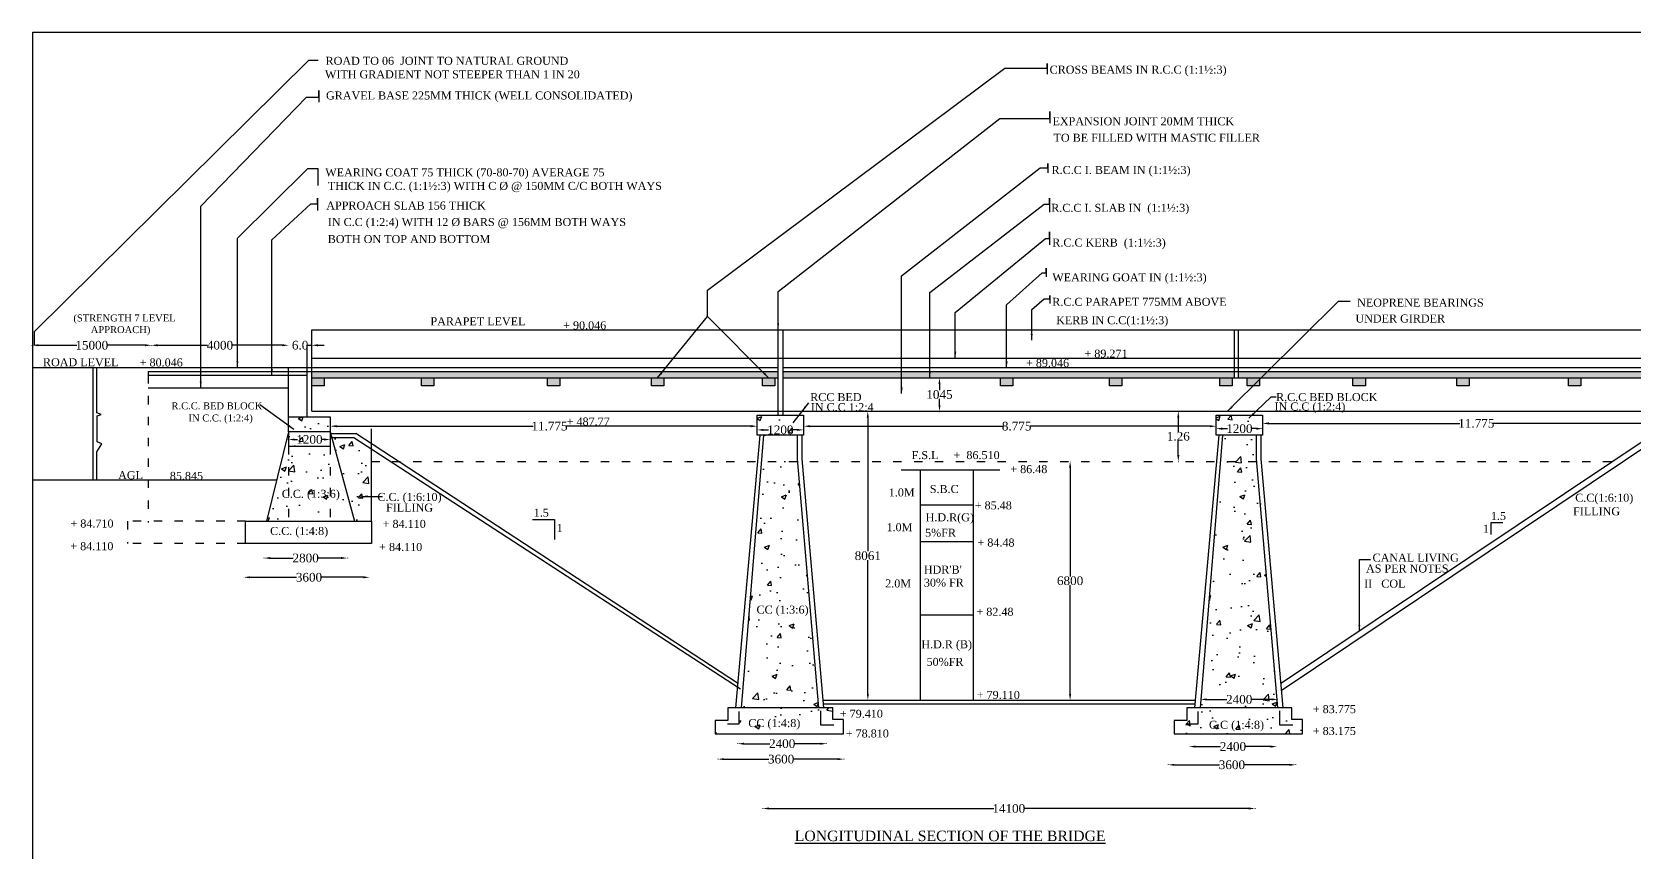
# Model space of a CAD drawing. Header units: millimetres. Extents: x 2404 to 74950, y 816 to 49480.
# Drawn here: x 2404 to 48479, y 25887 to 49480 of the extents above; entities that cross this region are included whole.
import ezdxf

# ---------------------------------------------------------------- set-up
doc = ezdxf.new("R2010")
doc.units = ezdxf.units.MM
doc.header["$MEASUREMENT"] = 0
doc.linetypes.add('ACAD_ISO03W100', pattern=[30, 12, -18])
for name, color, linetype in [('DIM', 5, 'Continuous'), ('DWG.LINE', 10, 'Continuous'), ('HATCH', 2, 'Continuous'), ('TEXT', 7, 'Continuous')]:
    doc.layers.add(name, color=color, linetype=linetype)
doc.layers.add('DO LINE', color=3, linetype='Continuous', plot=False)
doc.layers.add('TITLE', color=7, linetype='Continuous', lineweight=30)
doc.styles.get("Standard").update_dxf_attribs({"font": 'times.ttf', "height": 250})
doc.dimstyles.get("Standard").update_dxf_attribs({"dimtxt": 250, "dimasz": 180, "dimexe": 0.18, "dimexo": 0.0625, "dimgap": 0.09, "dimtad": 0, "dimtih": 1, "dimtoh": 1, "dimdec": 0, "dimzin": 0, "dimdsep": 46, "dimtxsty": 'Standard', "dimcen": 300, "dimclrd": 5, "dimclre": 5, "dimclrt": 4, "dimadec": 0, "dimazin": 0, "dimtfac": 1, "dimtdec": 0, "dimtofl": 0, "dimtmove": 0, "dimatfit": 3, "dimfxl": 0, "dimtolj": 1, "dimtzin": 0, "dimarcsym": 0})
pattern_1 = [(50, (-2792.3, 367.1), (1434.52, -125.504), [150, -1650]), (355, (-2792.3, 367.1), (-277.503, 1504.384), [120, -1320]), (100.4514, (-2672.8, 356.7), (1157.02, 1378.88), [127.48, -1402.284]), (46.1842, (-2792.3, 767.1), (2134.48, -331.04), [225, -2475]), (96.6356, (-2614.4, 739.6), (1869.325, 1948.236), [191.22, -2103.43]), (351.184, (-2792.3, 767.1), (1869.32, 1948.24), [180, -1980]), (21, (-2592.3, 667.1), (1193.814, -805.238), [150, -1650]), (326, (-2592.3, 667.1), (486.63, 1450.3), [120, -1320]), (71.4514, (-2492.8, 600), (1680.445, 645.06), [127.48, -1402.284]), (37.5, (-2792.3, 367.14), (24.3197, 665.7877), [0, -1304, 0, -1340, 0, -1325]), (7.5, (-2792.3, 367.14), (526.139, 788.823), [0, -764, 0, -1274, 0, -505]), (327.5, (-3238.3, 367.14), (1067.645, -45.1097), [0, -500, 0, -1560, 0, -2070]), (317.5, (-3438.3, 367.1), (1166.372, 200.21), [0, -650, 0, -1036, 0, -1470])]

# ---------------------------------------------------------------- blocks, each defined once
blk = doc.blocks.new('*D28')
at = {"layer": 'Defpoints', "color": 0, "ltscale": 0.2}
for p in [(9776, 40483), (9776, 40478), (10444, 40483)]:
    blk.add_point(p, dxfattribs=at)
at = {"layer": 'DIM', "color": 5, "lineweight": -2, "ltscale": 0.2}
for p, q in [((9596, 40478), (9416, 40478)), ((9776, 40483), (9776, 40478)), ((10444, 40483), (10444, 40478)), ((10624, 40478), (10804, 40478))]:
    blk.add_line(p, q, dxfattribs=at)
at = {"layer": 'DIM', "color": 5, "ltscale": 0.2}
for points in [[(9596, 40508), (9596, 40448), (9776, 40478)], [(10624, 40508), (10624, 40448), (10444, 40478)]]:
    blk.add_solid(points, dxfattribs=at)
at = {"layer": 'DIM', "color": 4, "ltscale": 0.2, "insert": (10110, 40478), "char_height": 250, "attachment_point": 5}
blk.add_mtext('\\A1;6.0', dxfattribs=at)
blk = doc.blocks.new('*D2')
at = {"layer": 'Defpoints', "color": 0, "ltscale": 0.2}
for p in [(5835, 40478), (5835, 40343), (9776, 40483)]:
    blk.add_point(p, dxfattribs=at)
at = {"layer": 'DIM', "color": 5, "lineweight": -2, "ltscale": 0.2}
for p, q in [((5835, 40473), (5835, 40478)), ((6015, 40478), (7446, 40478)), ((9596, 40478), (8165, 40478)), ((9776, 40483), (9776, 40478))]:
    blk.add_line(p, q, dxfattribs=at)
at = {"layer": 'DIM', "color": 5, "ltscale": 0.2}
for points in [[(6015, 40508), (6015, 40448), (5835, 40478)], [(9596, 40508), (9596, 40448), (9776, 40478)]]:
    blk.add_solid(points, dxfattribs=at)
at = {"layer": 'DIM', "color": 4, "ltscale": 0.2, "insert": (7806, 40478), "char_height": 250, "attachment_point": 5}
blk.add_mtext('\\A1;4000', dxfattribs=at)
blk = doc.blocks.new('*D3')
at = {"layer": 'Defpoints', "color": 0, "ltscale": 0.2}
for p in [(2406, 40478), (2406, 40424), (5835, 40343)]:
    blk.add_point(p, dxfattribs=at)
at = {"layer": 'DIM', "color": 5, "lineweight": -2, "ltscale": 0.2}
for p, q in [((2406, 40473), (2406, 40478)), ((2586, 40478), (3687, 40478)), ((5655, 40478), (4554, 40478)), ((5835, 40473), (5835, 40478))]:
    blk.add_line(p, q, dxfattribs=at)
at = {"layer": 'DIM', "color": 5, "ltscale": 0.2}
for points in [[(2586, 40508), (2586, 40448), (2406, 40478)], [(5655, 40508), (5655, 40448), (5835, 40478)]]:
    blk.add_solid(points, dxfattribs=at)
at = {"layer": 'DIM', "color": 4, "ltscale": 0.2, "insert": (4121, 40478), "char_height": 250, "attachment_point": 5}
blk.add_mtext('\\A1;15000', dxfattribs=at)
blk = doc.blocks.new('*D4')
at = {"layer": 'Defpoints', "color": 0, "ltscale": 0.2}
for p in [(8492, 33951), (12105, 33951), (12105, 33809)]:
    blk.add_point(p, dxfattribs=at)
at = {"layer": 'DIM', "color": 5, "lineweight": -2, "ltscale": 0.2}
for p, q in [((8492, 33814), (8492, 33809)), ((8672, 33809), (10009, 33809)), ((11925, 33809), (10720, 33809)), ((12105, 33814), (12105, 33809))]:
    blk.add_line(p, q, dxfattribs=at)
at = {"layer": 'DIM', "color": 5, "ltscale": 0.2}
for points in [[(8672, 33839), (8672, 33779), (8492, 33809)], [(11925, 33839), (11925, 33779), (12105, 33809)]]:
    blk.add_solid(points, dxfattribs=at)
at = {"layer": 'DIM', "color": 4, "ltscale": 0.2, "insert": (10365, 33809), "char_height": 250, "attachment_point": 5}
blk.add_mtext('\\A1;3600', dxfattribs=at)
blk = doc.blocks.new('*D5')
at = {"layer": 'Defpoints', "color": 0, "ltscale": 0.2}
for p in [(9069, 34380), (11468, 34380), (11468, 34362)]:
    blk.add_point(p, dxfattribs=at)
at = {"layer": 'DIM', "color": 5, "lineweight": -2, "ltscale": 0.2}
for p, q in [((9069, 34367), (9069, 34361)), ((9249, 34362), (9910, 34362)), ((11288, 34362), (10627, 34362)), ((11468, 34367), (11468, 34361))]:
    blk.add_line(p, q, dxfattribs=at)
at = {"layer": 'DIM', "color": 5, "ltscale": 0.2}
for points in [[(9249, 34392), (9249, 34332), (9069, 34362)], [(11288, 34392), (11288, 34332), (11468, 34362)]]:
    blk.add_solid(points, dxfattribs=at)
at = {"layer": 'DIM', "color": 4, "ltscale": 0.2, "insert": (10269, 34362), "char_height": 250, "attachment_point": 5}
blk.add_mtext('\\A1;2800', dxfattribs=at)
blk = doc.blocks.new('*D29')
at = {"layer": 'Defpoints', "color": 0, "ltscale": 0.2}
for p in [(9776, 37578), (10978, 37769), (10978, 37578)]:
    blk.add_point(p, dxfattribs=at)
at = {"layer": 'DIM', "color": 5, "lineweight": -2, "ltscale": 0.2}
for p, q in [((9776, 37764), (9776, 37769)), ((9956, 37769), (10036, 37769)), ((10798, 37769), (10718, 37769)), ((10978, 37764), (10978, 37769))]:
    blk.add_line(p, q, dxfattribs=at)
at = {"layer": 'DIM', "color": 5, "ltscale": 0.2}
for points in [[(9956, 37799), (9956, 37739), (9776, 37769)], [(10798, 37799), (10798, 37739), (10978, 37769)]]:
    blk.add_solid(points, dxfattribs=at)
at = {"layer": 'DIM', "color": 4, "ltscale": 0.2, "insert": (10377, 37769), "char_height": 250, "attachment_point": 5}
blk.add_mtext('\\A1;1200', dxfattribs=at)
blk = doc.blocks.new('*D30')
at = {"layer": 'Defpoints', "color": 0, "ltscale": 0.2}
for p in [(10978, 38204), (23245, 38181), (23245, 38152)]:
    blk.add_point(p, dxfattribs=at)
at = {"layer": 'DIM', "color": 5, "lineweight": -2, "ltscale": 0.2}
for p, q in [((10978, 38157), (10978, 38152)), ((11158, 38152), (16804, 38152)), ((23065, 38152), (17752, 38152)), ((23245, 38157), (23245, 38152))]:
    blk.add_line(p, q, dxfattribs=at)
at = {"layer": 'DIM', "color": 5, "ltscale": 0.2}
for points in [[(11158, 38182), (11158, 38122), (10978, 38152)], [(23065, 38182), (23065, 38122), (23245, 38152)]]:
    blk.add_solid(points, dxfattribs=at)
at = {"layer": 'DIM', "color": 4, "ltscale": 0.2, "insert": (17278, 38152), "char_height": 250, "attachment_point": 5}
blk.add_mtext('\\A1;11.775', dxfattribs=at)
blk = doc.blocks.new('*D31')
at = {"layer": 'Defpoints', "color": 0, "ltscale": 0.2}
for p in [(23245, 37891), (24582, 38045), (24582, 37891)]:
    blk.add_point(p, dxfattribs=at)
at = {"layer": 'DIM', "color": 5, "lineweight": -2, "ltscale": 0.2}
for p, q in [((23245, 38040), (23245, 38045)), ((23425, 38045), (23573, 38045)), ((24402, 38045), (24255, 38045)), ((24582, 38040), (24582, 38045))]:
    blk.add_line(p, q, dxfattribs=at)
at = {"layer": 'DIM', "color": 5, "ltscale": 0.2}
for points in [[(23425, 38075), (23425, 38015), (23245, 38045)], [(24402, 38075), (24402, 38015), (24582, 38045)]]:
    blk.add_solid(points, dxfattribs=at)
at = {"layer": 'DIM', "color": 4, "ltscale": 0.2, "insert": (23914, 38045), "char_height": 250, "attachment_point": 5}
blk.add_mtext('\\A1;1200', dxfattribs=at)
blk = doc.blocks.new('*D6')
at = {"layer": 'Defpoints', "color": 0, "ltscale": 0.2}
for p in [(25239, 29027), (22693, 29021), (25239, 29021)]:
    blk.add_point(p, dxfattribs=at)
at = {"layer": 'DIM', "color": 5, "lineweight": -2, "ltscale": 0.2}
for p, q in [((22693, 29022), (22693, 29028)), ((22873, 29027), (23607, 29027)), ((25059, 29027), (24324, 29027)), ((25239, 29022), (25239, 29028))]:
    blk.add_line(p, q, dxfattribs=at)
at = {"layer": 'DIM', "color": 5, "ltscale": 0.2}
for points in [[(22873, 29057), (22873, 28997), (22693, 29027)], [(25059, 29057), (25059, 28997), (25239, 29027)]]:
    blk.add_solid(points, dxfattribs=at)
at = {"layer": 'DIM', "color": 4, "ltscale": 0.2, "insert": (23966, 29027), "char_height": 250, "attachment_point": 5}
blk.add_mtext('\\A1;2400', dxfattribs=at)
blk = doc.blocks.new('*D7')
at = {"layer": 'Defpoints', "color": 0, "ltscale": 0.2}
for p in [(22118, 28658), (25739, 28658), (25739, 28582)]:
    blk.add_point(p, dxfattribs=at)
at = {"layer": 'DIM', "color": 5, "lineweight": -2, "ltscale": 0.2}
for p, q in [((22118, 28587), (22118, 28582)), ((22298, 28582), (23580, 28582)), ((25559, 28582), (24291, 28582)), ((25739, 28587), (25739, 28582))]:
    blk.add_line(p, q, dxfattribs=at)
at = {"layer": 'DIM', "color": 5, "ltscale": 0.2}
for points in [[(22298, 28612), (22298, 28552), (22118, 28582)], [(25559, 28612), (25559, 28552), (25739, 28582)]]:
    blk.add_solid(points, dxfattribs=at)
at = {"layer": 'DIM', "color": 4, "ltscale": 0.2, "insert": (23936, 28582), "char_height": 250, "attachment_point": 5}
blk.add_mtext('\\A1;3600', dxfattribs=at)
blk = doc.blocks.new('*D32')
at = {"layer": 'Defpoints', "color": 0, "ltscale": 0.2}
for p in [(26427, 38579), (26427, 38579), (26429, 30277)]:
    blk.add_point(p, dxfattribs=at)
at = {"layer": 'DIM', "color": 5, "lineweight": -2, "ltscale": 0.2}
for p, q in [((26427, 38579), (26427, 38579)), ((26427, 38399), (26428, 34556)), ((26429, 30457), (26428, 34301)), ((26429, 30277), (26429, 30277))]:
    blk.add_line(p, q, dxfattribs=at)
at = {"layer": 'DIM', "color": 5, "ltscale": 0.2}
for points in [[(26457, 38399), (26397, 38399), (26427, 38579)], [(26459, 30457), (26399, 30457), (26429, 30277)]]:
    blk.add_solid(points, dxfattribs=at)
at = {"layer": 'DIM', "color": 4, "ltscale": 0.2, "insert": (26428, 34428), "char_height": 250, "attachment_point": 5}
blk.add_mtext('\\A1;8061', dxfattribs=at)
blk = doc.blocks.new('*D33')
at = {"layer": 'Defpoints', "color": 0, "ltscale": 0.2}
for p in [(24582, 38181), (36441, 38181), (36441, 38151)]:
    blk.add_point(p, dxfattribs=at)
at = {"layer": 'DIM', "color": 5, "lineweight": -2, "ltscale": 0.2}
for p, q in [((24582, 38156), (24582, 38151)), ((24762, 38151), (30314, 38151)), ((36261, 38151), (31098, 38151)), ((36441, 38156), (36441, 38151))]:
    blk.add_line(p, q, dxfattribs=at)
at = {"layer": 'DIM', "color": 5, "ltscale": 0.2}
for points in [[(24762, 38181), (24762, 38121), (24582, 38151)], [(36261, 38181), (36261, 38121), (36441, 38151)]]:
    blk.add_solid(points, dxfattribs=at)
at = {"layer": 'DIM', "color": 4, "ltscale": 0.2, "insert": (30706, 38151), "char_height": 250, "attachment_point": 5}
blk.add_mtext('\\A1;8.775', dxfattribs=at)
blk = doc.blocks.new('*D34')
at = {"layer": 'Defpoints', "color": 0, "ltscale": 0.2}
for p in [(35304, 38579), (35304, 37140), (35353, 37140)]:
    blk.add_point(p, dxfattribs=at)
at = {"layer": 'DIM', "color": 5, "lineweight": -2, "ltscale": 0.2}
for p, q in [((35348, 38579), (35354, 38579)), ((35353, 38399), (35353, 37987)), ((35353, 37320), (35353, 37732)), ((35348, 37140), (35354, 37140))]:
    blk.add_line(p, q, dxfattribs=at)
at = {"layer": 'DIM', "color": 5, "ltscale": 0.2}
for points in [[(35323, 38399), (35383, 38399), (35353, 38579)], [(35323, 37320), (35383, 37320), (35353, 37140)]]:
    blk.add_solid(points, dxfattribs=at)
at = {"layer": 'DIM', "color": 4, "ltscale": 0.2, "insert": (35353, 37860), "char_height": 250, "attachment_point": 5}
blk.add_mtext('\\A1;1.26', dxfattribs=at)
blk = doc.blocks.new('*D35')
at = {"layer": 'Defpoints', "color": 0, "ltscale": 0.2}
for p in [(32243, 37140), (32341, 37140), (32341, 30277)]:
    blk.add_point(p, dxfattribs=at)
at = {"layer": 'DIM', "color": 5, "lineweight": -2, "ltscale": 0.2}
for p, q in [((32248, 37140), (32243, 37140)), ((32243, 36960), (32243, 33836)), ((32243, 30457), (32243, 33581)), ((32248, 30277), (32243, 30277))]:
    blk.add_line(p, q, dxfattribs=at)
at = {"layer": 'DIM', "color": 5, "ltscale": 0.2}
for points in [[(32213, 36960), (32273, 36960), (32243, 37140)], [(32213, 30457), (32273, 30457), (32243, 30277)]]:
    blk.add_solid(points, dxfattribs=at)
at = {"layer": 'DIM', "color": 4, "ltscale": 0.2, "insert": (32243, 33709), "char_height": 250, "attachment_point": 5}
blk.add_mtext('\\A1;6800', dxfattribs=at)
blk = doc.blocks.new('*D8')
at = {"layer": 'Defpoints', "color": 0, "ltscale": 0.2}
for p in [(35665, 28994), (38183, 28994), (38183, 28944)]:
    blk.add_point(p, dxfattribs=at)
at = {"layer": 'DIM', "color": 5, "lineweight": -2, "ltscale": 0.2}
for p, q in [((35665, 28949), (35665, 28943)), ((35845, 28944), (36565, 28944)), ((38003, 28944), (37283, 28944)), ((38183, 28949), (38183, 28943))]:
    blk.add_line(p, q, dxfattribs=at)
at = {"layer": 'DIM', "color": 5, "ltscale": 0.2}
for points in [[(35845, 28974), (35845, 28914), (35665, 28944)], [(38003, 28974), (38003, 28914), (38183, 28944)]]:
    blk.add_solid(points, dxfattribs=at)
at = {"layer": 'DIM', "color": 4, "ltscale": 0.2, "insert": (36924, 28944), "char_height": 250, "attachment_point": 5}
blk.add_mtext('\\A1;2400', dxfattribs=at)
blk = doc.blocks.new('*D9')
at = {"layer": 'Defpoints', "color": 0, "ltscale": 0.2}
for p in [(35063, 28571), (38726, 28571), (38726, 28419)]:
    blk.add_point(p, dxfattribs=at)
at = {"layer": 'DIM', "color": 5, "lineweight": -2, "ltscale": 0.2}
for p, q in [((35063, 28424), (35063, 28418)), ((35243, 28419), (36539, 28419)), ((38546, 28419), (37249, 28419)), ((38726, 28424), (38726, 28418))]:
    blk.add_line(p, q, dxfattribs=at)
at = {"layer": 'DIM', "color": 5, "ltscale": 0.2}
for points in [[(35243, 28449), (35243, 28389), (35063, 28419)], [(38546, 28449), (38546, 28389), (38726, 28419)]]:
    blk.add_solid(points, dxfattribs=at)
at = {"layer": 'DIM', "color": 4, "ltscale": 0.2, "insert": (36894, 28419), "char_height": 250, "attachment_point": 5}
blk.add_mtext('\\A1;3600', dxfattribs=at)
blk = doc.blocks.new('*D36')
at = {"layer": 'Defpoints', "color": 0, "ltscale": 0.2}
for p in [(35993, 30053), (38213, 30299), (38213, 30053)]:
    blk.add_point(p, dxfattribs=at)
at = {"layer": 'DIM', "color": 5, "lineweight": -2, "ltscale": 0.2}
for p, q in [((35993, 30294), (35993, 30299)), ((36173, 30299), (36744, 30299)), ((38033, 30299), (37462, 30299)), ((38213, 30294), (38213, 30299))]:
    blk.add_line(p, q, dxfattribs=at)
at = {"layer": 'DIM', "color": 5, "ltscale": 0.2}
for points in [[(36173, 30329), (36173, 30269), (35993, 30299)], [(38033, 30329), (38033, 30269), (38213, 30299)]]:
    blk.add_solid(points, dxfattribs=at)
at = {"layer": 'DIM', "color": 4, "ltscale": 0.2, "insert": (37103, 30299), "char_height": 250, "attachment_point": 5}
blk.add_mtext('\\A1;2400', dxfattribs=at)
blk = doc.blocks.new('*D10')
at = {"layer": 'Defpoints', "color": 0, "ltscale": 0.2}
for p in [(23403, 27183), (37558, 27183), (37558, 27164)]:
    blk.add_point(p, dxfattribs=at)
at = {"layer": 'DIM', "color": 5, "lineweight": -2, "ltscale": 0.2}
for p, q in [((23403, 27169), (23403, 27164)), ((23583, 27164), (30047, 27164)), ((37378, 27164), (30914, 27164)), ((37558, 27169), (37558, 27164))]:
    blk.add_line(p, q, dxfattribs=at)
at = {"layer": 'DIM', "color": 5, "ltscale": 0.2}
for points in [[(23583, 27194), (23583, 27134), (23403, 27164)], [(37378, 27194), (37378, 27134), (37558, 27164)]]:
    blk.add_solid(points, dxfattribs=at)
at = {"layer": 'DIM', "color": 4, "ltscale": 0.2, "insert": (30480, 27164), "char_height": 250, "attachment_point": 5}
blk.add_mtext('\\A1;14100', dxfattribs=at)
blk = doc.blocks.new('*D37')
at = {"layer": 'Defpoints', "color": 0, "ltscale": 0.2}
for p in [(36441, 37891), (37777, 38081), (37777, 37891)]:
    blk.add_point(p, dxfattribs=at)
at = {"layer": 'DIM', "color": 5, "lineweight": -2, "ltscale": 0.2}
for p, q in [((36441, 38076), (36441, 38081)), ((36621, 38081), (36768, 38081)), ((37597, 38081), (37450, 38081)), ((37777, 38076), (37777, 38081))]:
    blk.add_line(p, q, dxfattribs=at)
at = {"layer": 'DIM', "color": 5, "ltscale": 0.2}
for points in [[(36621, 38111), (36621, 38051), (36441, 38081)], [(37597, 38111), (37597, 38051), (37777, 38081)]]:
    blk.add_solid(points, dxfattribs=at)
at = {"layer": 'DIM', "color": 4, "ltscale": 0.2, "insert": (37109, 38081), "char_height": 250, "attachment_point": 5}
blk.add_mtext('\\A1;1200', dxfattribs=at)
blk = doc.blocks.new('*D38')
at = {"layer": 'Defpoints', "color": 0, "ltscale": 0.2}
for p in [(37777, 38181), (50061, 38241), (50061, 38232)]:
    blk.add_point(p, dxfattribs=at)
at = {"layer": 'DIM', "color": 5, "lineweight": -2, "ltscale": 0.2}
for p, q in [((37777, 38227), (37777, 38233)), ((37957, 38232), (43445, 38232)), ((49881, 38232), (44393, 38232)), ((50061, 38237), (50061, 38232))]:
    blk.add_line(p, q, dxfattribs=at)
at = {"layer": 'DIM', "color": 5, "ltscale": 0.2}
for points in [[(37957, 38262), (37957, 38202), (37777, 38232)], [(49881, 38262), (49881, 38202), (50061, 38232)]]:
    blk.add_solid(points, dxfattribs=at)
at = {"layer": 'DIM', "color": 4, "ltscale": 0.2, "insert": (43919, 38232), "char_height": 250, "attachment_point": 5}
blk.add_mtext('\\A1;11.775', dxfattribs=at)
blk = doc.blocks.new('*D47')
at = {"layer": 'Defpoints', "color": 0, "ltscale": 0.2}
for p in [(23530, 29428), (23530, 25184), (37314, 25121)]:
    blk.add_point(p, dxfattribs=at)
at = {"layer": 'DIM', "color": 5, "lineweight": -2, "ltscale": 0.2}
for p, q in [((23530, 25189), (23530, 25184)), ((23710, 25184), (29989, 25184)), ((37134, 25184), (30855, 25184)), ((37314, 25179), (37314, 25185))]:
    blk.add_line(p, q, dxfattribs=at)
at = {"layer": 'DIM', "color": 5, "ltscale": 0.2}
for points in [[(23710, 25214), (23710, 25154), (23530, 25184)], [(37134, 25214), (37134, 25154), (37314, 25184)]]:
    blk.add_solid(points, dxfattribs=at)
at = {"layer": 'DIM', "color": 4, "ltscale": 0.2, "insert": (30422, 25184), "char_height": 250, "attachment_point": 5}
blk.add_mtext('\\A1;14100', dxfattribs=at)
blk = doc.blocks.new('*D50')
at = {"layer": 'Defpoints', "color": 0, "ltscale": 0.2}
for p in [(28475, 39545), (28475, 38579), (28488, 38579)]:
    blk.add_point(p, dxfattribs=at)
at = {"layer": 'DIM', "color": 5, "lineweight": -2, "ltscale": 0.2}
for p, q in [((28483, 39545), (28489, 39545)), ((28488, 39365), (28488, 39189)), ((28488, 38759), (28488, 38935)), ((28483, 38579), (28489, 38579))]:
    blk.add_line(p, q, dxfattribs=at)
at = {"layer": 'DIM', "color": 5, "ltscale": 0.2}
for points in [[(28458, 39365), (28518, 39365), (28488, 39545)], [(28458, 38759), (28518, 38759), (28488, 38579)]]:
    blk.add_solid(points, dxfattribs=at)
at = {"layer": 'DIM', "color": 4, "ltscale": 0.2, "insert": (28488, 39062), "char_height": 250, "attachment_point": 5}
blk.add_mtext('\\A1;1045', dxfattribs=at)

msp = doc.modelspace()

# ---------------------------------------------------------------- hatches: boundary and pattern name
at = {"layer": 'HATCH', "ltscale": 0.2}
h = msp.add_hatch(dxfattribs=at)
h.set_pattern_fill('AR-CONC', color=256, scale=50, style=0)
h.set_pattern_definition([(50, (-2792.3, 367.14), (358.6301, -31.3761), [37.5, -412.5]), (355, (-2792.3, 367.14), (-69.3757, 376.096), [30, -330]), (100.4514, (-2762.4, 364.53), (289.2547, 344.7198), [31.87, -350.571]), (46.1842, (-2792.3, 467.14), (533.6205, -82.7595), [56.25, -618.75]), (96.6356, (-2747.83, 460.25), (467.3314, 487.059), [47.805, -525.8565]), (351.1842, (-2792.3, 467.14), (467.331, 487.0593), [45, -495]), (21, (-2742.3, 442.14), (298.4535, -201.3094), [37.5, -412.5]), (326, (-2742.3, 442.14), (121.6577, 362.575), [30, -330]), (71.4514, (-2717.43, 425.37), (420.1113, 161.2652), [31.87, -350.571]), (37.5, (-2792.3, 367.14), (6.07993, 166.44693), [0, -326, 0, -335, 0, -331.25]), (7.5, (-2792.3, 367.14), (131.53477, 197.20586), [0, -191, 0, -318.5, 0, -126.25]), (327.5, (-2903.8, 367.14), (266.91122, -11.27744), [0, -125, 0, -390, 0, -517.5]), (317.5, (-2953.8, 367.14), (291.5931, 50.0525), [0, -162.5, 0, -259, 0, -367.5])])
h.paths.add_polyline_path([(50585.8, 39728.2), (37071.4, 39728.2), (37071.4, 39544.7), (50585.8, 39544.7)])
h.paths.add_polyline_path([(50326.6, 39544.7), (49970.4, 39544.7), (49970.4, 39312.5), (50326.6, 39312.5)])
h.paths.add_polyline_path([(46927.7, 39544.7), (46571.6, 39544.7), (46571.6, 39312.5), (46927.7, 39312.5)])
h.paths.add_polyline_path([(43711.6, 39544.7), (43355.4, 39544.7), (43355.4, 39312.5), (43711.6, 39312.5)])
h.paths.add_polyline_path([(40729.2, 39544.7), (40373, 39544.7), (40373, 39312.5), (40729.2, 39312.5)])
h.paths.add_polyline_path([(37688.3, 39544.7), (37332.1, 39544.7), (37332.1, 39312.5), (37688.3, 39312.5)])
h.paths.add_polyline_path([(36901.4, 39544.7), (36545.3, 39544.7), (36545.3, 39312.5), (36901.4, 39312.5)])
h.paths.add_polyline_path([(36956.6, 39728.2), (23992.4, 39728.2), (23992.4, 39544.7), (36956.6, 39544.7)])
h.paths.add_polyline_path([(33733.2, 39544.7), (33377.1, 39544.7), (33377.1, 39312.5), (33733.2, 39312.5)])
h.paths.add_polyline_path([(30601.3, 39544.7), (30245.2, 39544.7), (30245.2, 39312.5), (30601.3, 39312.5)])
h.paths.add_polyline_path([(23752.9, 39544.7), (23396.8, 39544.7), (23396.8, 39312.5), (23752.9, 39312.5)])
h.paths.add_polyline_path([(20562.3, 39544.7), (20206.1, 39544.7), (20206.1, 39312.5), (20562.3, 39312.5)])
h.paths.add_polyline_path([(17573.3, 39544.7), (17217.1, 39544.7), (17217.1, 39312.5), (17573.3, 39312.5)])
h.paths.add_polyline_path([(13956, 39544.7), (13599.8, 39544.7), (13599.8, 39312.5), (13956, 39312.5)])
h.paths.add_polyline_path([(10799.8, 39544.7), (10443.6, 39544.7), (10443.6, 39312.5), (10799.8, 39312.5)])
h.paths.add_polyline_path([(23850.3, 39728.2), (10443.6, 39728.2), (10443.6, 39544.7), (10799.8, 39544.7), (23850.3, 39544.7)])
h = msp.add_hatch(dxfattribs=at)
h.set_pattern_fill('AR-CONC', color=256, scale=200, style=0)
h.set_pattern_definition(pattern_1)
h.paths.add_polyline_path([(10978.2, 37577.6), (9776.2, 37577.6), (9776.2, 35420.7), (10978.2, 35420.7)])
h.paths.add_polyline_path([(9145.6, 35420.7), (9776.2, 35420.7), (9776.2, 37577.6), (9776.2, 37986.7)])
h.paths.add_polyline_path([(11021.2, 37828.7), (10978.2, 37828.7), (10978.2, 37577.6), (10978.2, 35420.7), (11676.1, 35420.7)])
h.paths.add_polyline_path([(11676.1, 35420.7), (12157.6, 35420.7), (12157.6, 37499), (11650.2, 37828.7), (11021.2, 37828.7)])
h.paths.add_polyline_path([(9776.2, 37986.7), (9776.2, 37577.6), (10978.2, 37577.6), (10978.2, 37986.7)])
h.paths.add_polyline_path([(9776.2, 38421.5), (9776.2, 37986.7), (10978.2, 37986.7), (10978.2, 38421.5)])
h.paths.add_polyline_path([(9974.3, 35786.2), (10780.1, 35786.2), (10780.1, 35406.9), (9974.3, 35406.9)], flags=9)
h.paths.add_polyline_path([(9139.3, 35791.2), (9782.5, 35791.2), (9782.5, 35411.9), (9139.3, 35411.9)], flags=9)
h.paths.add_polyline_path([(11005.5, 35781.2), (11648.8, 35781.2), (11648.8, 35401.9), (11005.5, 35401.9)], flags=9)
h.paths.add_polyline_path([(9973.8, 37958.9), (10780.6, 37958.9), (10780.6, 37579.6), (9973.8, 37579.6)], flags=24)
h = msp.add_hatch(dxfattribs=at)
h.set_pattern_fill('AR-CONC', color=256, scale=200, style=0)
h.set_pattern_definition(pattern_1)
h.paths.add_polyline_path([(25418.8, 30052.7), (22399.9, 30052.7), (22399.9, 29691.1), (22043.1, 29691.1), (22043.1, 29313.5), (25727.6, 29313.5), (25727.6, 29717.7), (25418.8, 29717.7)])
h.paths.add_polyline_path([(24414.1, 37140), (23375.2, 37140), (22797.2, 30052.7), (25018, 30052.7)])
h.paths.add_polyline_path([(24582, 38471.1), (23245.5, 38471.1), (23245.5, 37891.3), (24582, 37891.3)])
h.paths.add_polyline_path([(22916.1, 29355.1), (24589.2, 29355.1), (24589.2, 29817.7), (22916.1, 29817.7)], flags=24)
h.paths.add_polyline_path([(23486.5, 30476.2), (24328.7, 30476.2), (24328.7, 30096.9), (23486.5, 30096.9)], flags=24)
h.paths.add_polyline_path([(23510.3, 38234.8), (24317.2, 38234.8), (24317.2, 37855.5), (23510.3, 37855.5)], flags=9)
h = msp.add_hatch(dxfattribs=at)
h.set_pattern_fill('AR-CONC', color=256, scale=200, style=0)
h.set_pattern_definition(pattern_1)
h.paths.add_polyline_path([(35595.3, 30052.7), (35595.3, 29691.1), (35238.6, 29691.1), (35238.6, 29313.5), (38923.1, 29313.5), (38923.1, 29717.7), (38614.3, 29717.7), (38614.3, 30052.7)])
h.paths.add_polyline_path([(37609.6, 37140), (36570.7, 37140), (35992.6, 30052.7), (38213.5, 30052.7)])
h.paths.add_polyline_path([(37609.6, 37140), (37603.6, 37210.4), (37603.6, 37891.3), (36632, 37891.3), (36570.7, 37140)])
h.paths.add_polyline_path([(36440.9, 38471.1), (36440.9, 37891.3), (37777.5, 37891.3), (37777.5, 38471.1)])
h.paths.add_polyline_path([(36157.6, 29305.7), (37859, 29305.7), (37859, 29768.4), (36157.6, 29768.4)], flags=9)
h.paths.add_polyline_path([(36681.9, 30488.9), (37524.1, 30488.9), (37524.1, 30109.6), (36681.9, 30109.6)], flags=24)
h.paths.add_polyline_path([(36705.8, 38270.6), (37512.6, 38270.6), (37512.6, 37891.3), (36705.8, 37891.3)], flags=9)

# ---------------------------------------------------------------- linework, layer by layer
at = {"layer": 'DIM', "ltscale": 0.2}
for points in [[(10358.3, 48672.1), (10633.1, 48672.1)], [(21817.5, 42063), (30370.2, 48446.1), (31585.3, 48446.1)], [(31585.3, 48446.1), (31585.3, 48572.4), (31585.3, 48270.4)], [(10289, 47604.7), (10643.1, 47604.7), (10643.1, 47800.6), (10643.1, 47465)], [(30226.5, 46997.5), (31660.8, 46997.5), (31660.8, 47198.4), (31660.8, 46857.4)], [(31379.7, 45573.1), (31604.1, 45573.1), (31604.1, 45703.1), (31604.1, 45432.4)], [(10333.2, 45560.4), (10623.1, 45560.4), (10623.1, 45073.2)], [(10414.4, 44543.5), (10607, 44543.5), (10607, 44705.6), (10607, 44351.1)], [(28211.4, 41992.9), (31493.4, 44534.8), (31653, 44534.8), (31653, 44706.6), (31653, 44305.6)], [(31537.8, 43547.3), (31649.9, 43547.3), (31649.9, 43737.4), (31649.9, 43364)], [(31443.9, 42560.2), (31550, 42560.2), (31550, 42689.6), (31550, 42448.6)], [(31492.6, 41816), (31662.7, 41816), (31662.7, 41908), (31662.7, 41681.6)]]:
    msp.add_lwpolyline(points, dxfattribs=at)
at = {"layer": 'DO LINE', "linetype": 'ACAD_ISO03W100', "ltscale": 20}
for points in [[(5745.2, 39620.1), (5745.2, 35379.4)], [(9776.2, 37577.6), (9776.2, 35420.7)], [(10978.2, 37577.6), (10978.2, 35420.7)], [(12157.6, 37140), (47857.1, 37140)], [(8541.2, 35420.7), (5150.7, 35420.7), (5150.7, 34776.1)], [(8541.2, 34776.1), (5150.7, 34776.1)]]:
    msp.add_lwpolyline(points, dxfattribs=at)
at = {"layer": 'DWG.LINE', "ltscale": 0.2}
for p, q in [((10443.6, 38579.3), (10443.6, 40924.9)), ((10443.6, 40924.9), (50612.3, 40924.9))]:
    msp.add_line(p, q, dxfattribs=at)
for points in [[(23850.3, 38471.1), (23850.3, 40924.9)], [(23992.4, 38471.1), (23992.4, 40924.9)], [(36956.6, 40924.9), (36956.6, 39544.7)], [(37071.4, 40924.9), (37071.4, 39544.7)], [(10310.4, 38421.5), (10310.4, 40483.1), (10443.6, 40483.1)], [(10443.6, 40111.3), (50585.8, 40111.3)], [(2404.3, 39838.3), (23850.3, 39838.3)], [(4150.8, 39838.3), (4150.8, 36597.8)], [(4263.1, 36597.8), (4263.1, 37414.2), (4409.8, 37645.2), (4271.9, 37698.2), (4271.9, 38450.2), (4394.1, 38484.6), (4266.9, 38539.5), (4266.9, 39838.3)], [(5745.2, 39728.2), (23850.3, 39728.2)], [(5745.2, 39728.2), (5745.2, 39620.1), (10310.4, 39620.1)], [(9776.2, 38421.5), (9776.2, 39838.3)], [(23992.4, 39838.3), (50585.8, 39838.3)], [(23992.4, 39728.2), (50585.8, 39728.2)], [(5745.2, 39252.5), (9776.2, 39252.5)], [(10443.6, 39544.7), (23850.3, 39544.7)], [(23992.4, 39544.7), (50585.8, 39544.7)], [(10443.6, 38579.3), (50585.8, 38579.3)], [(9776.2, 37986.7), (9145.6, 35420.7)], [(9776.2, 37986.7), (9776.2, 37577.6), (10978.2, 37577.6)], [(10978.2, 37986.7), (11676.1, 35420.7)], [(10978.2, 37986.7), (10978.2, 37577.6)], [(10978.2, 37938.1), (11714.5, 37938.1)], [(10978.2, 37828.7), (11650.2, 37828.7), (22770.9, 30603.3)], [(22684.8, 30766.6), (11714.5, 37938.1)], [(12157.6, 35420.7), (12157.6, 38079.8)], [(23325.6, 37891.3), (22620.6, 30052.7)], [(22797.2, 30052.7), (23436.5, 37891.3)], [(25018, 30052.7), (24408.1, 37210.4), (24408.1, 37891.3)], [(24534.3, 37891.3), (24534.3, 37217.4), (25157.6, 30052.7)], [(36521, 37891.3), (35816.1, 30052.7)], [(35992.6, 30052.7), (36632, 37891.3)], [(38213.5, 30052.7), (37603.6, 37210.4), (37603.6, 37891.3)], [(37729.8, 37891.3), (37729.8, 37217.4), (38353, 30052.7)], [(50060.8, 38023.7), (49179.5, 38023.7), (38292.6, 30748)], [(38309.4, 30554.7), (49195.7, 37844.4), (51263.9, 37844.4)], [(30227.3, 36890.9), (27391.1, 36890.9)], [(27935.1, 36890.9), (27935.1, 30277.3)], [(29460.5, 36890.9), (29460.5, 30277.3)], [(9434.9, 36597.8), (2404.3, 36597.8)], [(27935.1, 35891.2), (29460.5, 35891.2)], [(16791.8, 35467.2), (17423.3, 35467.2), (17423.3, 34895.6)], [(44681.6, 35371.6), (44336.5, 35371.6), (44336.5, 35037.1)], [(27935.1, 34841.3), (29460.5, 34841.3)], [(27935.1, 32725.7), (29460.5, 32725.7)], [(22396.4, 29601), (22726.8, 29601), (22726.8, 29951)], [(25451.8, 29555.9), (25077.9, 29555.9), (25077.9, 29968.9)], [(25138, 30277.3), (35836.3, 30277.3)], [(25147, 30174.7), (35827.1, 30174.7)], [(35591.9, 29601), (35922.3, 29601), (35922.3, 29951)], [(38647.3, 29555.9), (38273.4, 29555.9), (38273.4, 29968.9)]]:
    msp.add_lwpolyline(points, dxfattribs=at)
for points in [[(10443.6, 39544.7), (10799.8, 39544.7), (10799.8, 39312.5), (10443.6, 39312.5)], [(13599.8, 39544.7), (13956, 39544.7), (13956, 39312.5), (13599.8, 39312.5)], [(17217.1, 39544.7), (17573.3, 39544.7), (17573.3, 39312.5), (17217.1, 39312.5)], [(20206.1, 39544.7), (20562.3, 39544.7), (20562.3, 39312.5), (20206.1, 39312.5)], [(23396.8, 39544.7), (23752.9, 39544.7), (23752.9, 39312.5), (23396.8, 39312.5)], [(30245.2, 39544.7), (30601.3, 39544.7), (30601.3, 39312.5), (30245.2, 39312.5)], [(33377.1, 39544.7), (33733.2, 39544.7), (33733.2, 39312.5), (33377.1, 39312.5)], [(36545.3, 39544.7), (36901.4, 39544.7), (36901.4, 39312.5), (36545.3, 39312.5)], [(37332.1, 39544.7), (37688.3, 39544.7), (37688.3, 39312.5), (37332.1, 39312.5)], [(40373, 39544.7), (40729.2, 39544.7), (40729.2, 39312.5), (40373, 39312.5)], [(43355.4, 39544.7), (43711.6, 39544.7), (43711.6, 39312.5), (43355.4, 39312.5)], [(46571.6, 39544.7), (46927.7, 39544.7), (46927.7, 39312.5), (46571.6, 39312.5)], [(9776.2, 38421.5), (10978.2, 38421.5), (10978.2, 37986.7), (9776.2, 37986.7), (9776.2, 38421.5)], [(23245.5, 38471.1), (24582, 38471.1), (24582, 37891.3), (23245.5, 37891.3)], [(36440.9, 38471.1), (37777.5, 38471.1), (37777.5, 37891.3), (36440.9, 37891.3)], [(8541.2, 35420.7), (12157.6, 35420.7), (12157.6, 34776.1), (8541.2, 34776.1)], [(22043.1, 29313.5), (25727.6, 29313.5), (25727.6, 29717.7), (25418.8, 29717.7), (25418.8, 30052.7), (22399.9, 30052.7), (22399.9, 29691.1), (22043.1, 29691.1), (22043.1, 29313.5)], [(22043.1, 29313.5), (25727.6, 29313.5), (25727.6, 29717.7), (25418.8, 29717.7), (25418.8, 30052.7), (22399.9, 30052.7), (22399.9, 29691.1), (22043.1, 29691.1), (22043.1, 29313.5)], [(35238.6, 29313.5), (38923.1, 29313.5), (38923.1, 29717.7), (38614.3, 29717.7), (38614.3, 30052.7), (35595.3, 30052.7), (35595.3, 29691.1), (35238.6, 29691.1), (35238.6, 29313.5)]]:
    msp.add_lwpolyline(points, close=True, dxfattribs=at)
at = {"layer": 'TITLE', "ltscale": 0.2}
msp.add_lwpolyline([(2425.9, 49480), (74949.6, 49480), (74949.6, 816.4), (2425.9, 816.4)], close=True, dxfattribs=at)

# ---------------------------------------------------------------- texts
at = {"layer": 'TEXT', "ltscale": 0.2}
for s, height, p in [('WITH GRADIENT NOT STEEPER THAN 1 IN 20', 230, (10824.3, 48150.2)), ('ROAD TO 06  JOINT TO NATURAL GROUND', 230, (10841.8, 48538.2)), ('CROSS BEAMS IN R.C.C (1:1½:3)', 230, (31654.2, 48285.2)), ('GRAVEL BASE 225MM THICK (WELL CONSOLIDATED)', 230, (10854.6, 47542.2)), ('EXPANSION JOINT 20MM THICK', 230, (31736.6, 46801.2)), ('TO BE FILLED WITH MASTIC FILLER', 230, (31766.8, 46327.9)), ('R.C.C I. BEAM IN (1:1½:3)', 230, (31710.3, 45401)), ('WEARING COAT 75 THICK (70-80-70) AVERAGE 75', 230, (10832.5, 45333.1)), ('THICK IN C.C. (1:1½:3) WITH C %%C @ 150MM C/C BOTH WAYS', 230, (10905.9, 44944)), ('APPROACH SLAB 156 THICK', 230, (10861.8, 44379.5)), ('R.C.C I. SLAB IN  (1:1½:3)', 230, (31700.2, 44313.5)), ('IN C.C (1:2:4) WITH 12 %%C BARS @ 156MM BOTH WAYS', 230, (10906.8, 43905.3)), ('BOTH ON TOP AND BOTTOM', 230, (10904.6, 43415.7)), ('R.C.C KERB  (1:1½:3) ', 230, (31730.9, 43314.9)), ('WEARING GOAT IN (1:1½:3) ', 230, (31730.9, 42316.3)), ('R.C.C PARAPET 775MM ABOVE', 230, (31730.9, 41611.7)), ('NEOPRENE BEARINGS', 230, (40493.5, 41588.1)), ('(STRENGTH 7 LEVEL', 200, (3592.6, 41163)), ('APPROACH)', 200, (4092.4, 40827.6)), ('PARAPET LEVEL', 230, (13856.5, 41051.7)), ('+ 90.046', 230, (17670.8, 40936.3)), ('KERB IN C.C(1:1½:3)', 230, (31841.8, 41083.5)), ('UNDER GIRDER', 230, (40444.9, 41131.6)), ('ROAD LEVEL', 230, (2718.1, 39875)), ('+ 80.046', 230, (5498.8, 39869.8)), ('+ 89.046', 230, (30976.3, 39853.9)), ('+ 89.271', 230, (32655.4, 40122.7)), ('R.C.C. BED BLOCK', 200, (6412, 38636.8)), ('RCC BED ', 230, (24771.8, 38873.6)), ('IN C.C 1:2:4', 230, (24790.1, 38585.6)), ('IN C.C (1:2:4)', 230, (38119.1, 38603.7)), ('R.C.C BED BLOCK', 230, (38163.3, 38874.1)), ('IN C.C. (1:2:4)', 200, (6902.4, 38288.3)), ('+ 487.77', 230, (17772.3, 38171.5)), ('F.S.L     +  86.510', 230, (27686.1, 37206.4)), ('AGL', 230, (4879, 36630.8)), ('+ 86.48', 230, (30524.3, 36803.3)), ('85.845', 230, (6364.6, 36608.2)), ('S.B.C', 230, (28209.9, 36231.4)), ('C.C. (1:3:6)', 230, (9582.6, 36093.7)), ('C.C. (1:6:10)', 230, (12332.4, 36004.7)), ('1.0M', 230, (27031.1, 36133.9)), ('+ 85.48', 230, (29502.6, 35762)), ('C.C(1:6:10)', 230, (46762.3, 35981.1)), ('FILLING', 230, (12580, 35696.5)), ('1.5', 230, (16824.2, 35551.2)), ('H.D.R(G)', 230, (28089.7, 35418.5)), ('1.5', 230, (44338.6, 35456.9)), ('FILLING', 230, (46701.5, 35590.7)), ('+ 84.710', 230, (3508.2, 35239.6)), ('C.C. (1:4:8)', 230, (9247.1, 35025.4)), ('+ 84.110', 230, (12483.7, 35229.5)), ('1', 230, (17482, 35111)), ('1.0M', 230, (26965.4, 35133.8)), ('5%%%FR', 230, (28074.7, 34976.1)), ('1', 230, (44107.1, 35090.2)), ('+ 84.110', 230, (3505, 34588.3)), ('+ 84.110', 230, (12382.3, 34565.5)), ('+ 84.48', 230, (29581.1, 34693.9)), ("HDR'B'", 230, (28039.4, 33915.8)), ('AS PER NOTES', 230, (40747.6, 33946.7)), ('CANAL LIVING', 230, (40937, 34258.3)), ('2.0M', 230, (26927.8, 33517.9)), ('30%%% FR', 230, (28039.4, 33541.6)), ('II   COL', 230, (40695.4, 33512.3)), ('CC (1:3:6)', 230, (23229.7, 32765.1)), ('+ 82.48', 230, (29550.9, 32703.4)), ('H.D.R (B)', 230, (27966.8, 31768.5)), ('50%%%FR', 230, (28116.3, 31264.1)), ('+ 79.110', 230, (29559.5, 30313.9)), ('+ 79.410', 230, (25622.9, 29771.7)), ('+ 83.775', 230, (39219.9, 29905)), ('CC (1:4:8)', 230, (22993.2, 29504.8)), ('C.C (1:4:8)', 230, (36234.7, 29455.5)), ('+ 83.175', 230, (39219.9, 29278.3)), ('+ 78.810', 230, (25793.9, 29206.4))]:
    msp.add_text(s, height=height, dxfattribs=at).set_placement(p)
at = {"layer": 'TITLE', "ltscale": 0.2}
msp.add_text('%%ULONGITUDINAL SECTION OF THE BRIDGE', height=300, dxfattribs=at).set_placement((24326.8, 26227.8))

# ---------------------------------------------------------------- dimensions: what is measured, and where the dimension line sits
at = {"layer": 'DIM', "ltscale": 0.2}
for base, p1, p2, text, picture, middle in [((2406.2, 40478.3), (5835.1, 40342.6), (2406.2, 40424.1), '15000', '*D3', (4120.6, 40478.3)), ((5835.1, 40478.3), (9776.2, 40483.1), (5835.1, 40342.6), '4000', '*D2', (7805.7, 40478.3))]:
    dim = msp.add_linear_dim(base=base, p1=p1, p2=p2, text=text, dimstyle='Standard', override={"dimtmove": 1}, dxfattribs=at)
    dim.commit()
    dim.dimension.update_dxf_attribs({"geometry": picture, "text_midpoint": middle})
for base, p1, p2, text, picture, middle in [((9776.2, 40478.3), (10443.6, 40483.1), (9776.2, 40483.1), '6.0', '*D28', (10109.9, 40478.3)), ((37777.5, 38080.9), (36440.9, 37891.3), (37777.5, 37891.3), '1200', '*D37', (37109.2, 38080.9)), ((50060.8, 38232.4), (37777.5, 38181.2), (50060.8, 38240.5), '11.775', '*D38', (43919.2, 38232.4)), ((10978.2, 37769.2), (9776.2, 37577.6), (10978.2, 37577.6), '1200', '*D29', (10377.2, 37769.2)), ((11468.3, 34361.6), (9068.8, 34379.6), (11468.3, 34379.6), '2800', '*D5', (10268.5, 34361.6)), ((38213.5, 30299.2), (35992.6, 30052.7), (38213.5, 30052.7), '2400', '*D36', (37103, 30299.2)), ((23530.4, 25184.5), (37313.6, 25121.2), (23530.4, 29427.6), '14100', '*D47', (30422, 25184.5)), ((38725.6, 28418.6), (35063, 28571.1), (38725.6, 28571.1), '3600', '*D9', (36894.3, 28418.6)), ((37557.8, 27164), (23402.9, 27182.7), (37557.8, 27182.7), '14100', '*D10', (30480.4, 27164))]:
    dim = msp.add_linear_dim(base=base, p1=p1, p2=p2, text=text, dimstyle='Standard', dxfattribs=at)
    dim.commit()
    dim.dimension.update_dxf_attribs({"geometry": picture, "text_midpoint": middle})
for base, p1, p2, text, picture, middle in [((28488.3, 38579.3), (28475.4, 39544.7), (28475.4, 38579.3), '1045', '*D50', (28488.3, 39062)), ((35353.4, 37140), (35304.3, 38579.3), (35304.3, 37140), '1.26', '*D34', (35353.4, 37859.6)), ((32243.4, 37140), (32341, 30277.3), (32341, 37140), '6800', '*D35', (32243.4, 33708.7))]:
    dim = msp.add_linear_dim(base=base, p1=p1, p2=p2, angle=90, text=text, dimstyle='Standard', dxfattribs=at)
    dim.commit()
    dim.dimension.update_dxf_attribs({"geometry": picture, "text_midpoint": middle})
for base, p1, p2, text, picture, middle in [((23245.5, 38152.2), (10978.2, 38204.1), (23245.5, 38181.2), '11.775', '*D30', (17278.1, 38152.2)), ((36440.9, 38151.5), (24582, 38181.2), (36440.9, 38181.2), '8.775', '*D33', (30705.6, 38151.5)), ((12105.1, 33809.3), (8491.7, 33950.6), (12105.1, 33950.6), '3600', '*D4', (10364.5, 33809.3)), ((25238.8, 29027.5), (22692.8, 29021.1), (25238.8, 29021.1), '2400', '*D6', (23965.8, 29027.5)), ((38183, 28943.7), (35665, 28994.5), (38183, 28994.5), '2400', '*D8', (36924, 28943.7)), ((25739.3, 28581.7), (22118, 28658.4), (25739.3, 28658.4), '3600', '*D7', (23935.7, 28581.7))]:
    dim = msp.add_linear_dim(base=base, p1=p1, p2=p2, text=text, dimstyle='Standard', dxfattribs=at)
    dim.commit()
    dim.dimension.update_dxf_attribs({"geometry": picture, "text_midpoint": middle, "dimtype": 160})
for p1, p2, distance, text, picture, middle in [((26429, 30277.3), (26427, 38579.3), 0.2, '8061', '*D32', (26427.8, 34428.3)), ((23245.5, 37891.3), (24582, 37891.3), 153.9, '1200', '*D31', (23913.8, 38045.2))]:
    dim = msp.add_aligned_dim(p1=p1, p2=p2, distance=distance, text=text, dimstyle='Standard', dxfattribs=at)
    dim.commit()
    dim.dimension.update_dxf_attribs({"geometry": picture, "text_midpoint": middle})

# ---------------------------------------------------------------- leaders
for points, override in [([(2471.7, 40483.1), (2471.7, 40877.1), (10358.3, 48672.1)], {"dimasz": 150, "dimgap": 0.09, "dimtad": 0}), ([(7254.1, 39252.5), (7254.1, 44474.3), (10289, 47604.7)], {"dimgap": 0.09, "dimtad": 0}), ([(23850.3, 40924.9), (23850.3, 42025.5), (30226.5, 46997.5)], {"dimgap": 0.09, "dimtad": 0}), ([(8307.1, 39838.3), (8307.1, 43556.8), (10333.2, 45560.4)], {"dimgap": 0.09, "dimtad": 0}), ([(27399.7, 39087.4), (27399.7, 42477.6), (31379.7, 45573.1)], {"dimgap": 0.09, "dimtad": 0}), ([(9298, 39620.1), (9298, 43510.3), (10414.4, 44543.5)], {"dimgap": 0.09, "dimtad": 0}), ([(28940.6, 40111.3), (28940.6, 41423.2), (31537.8, 43547.3)], {"dimgap": 0.09, "dimtad": 0}), ([(30419.1, 39838.3), (30419.1, 41640.4), (31443.9, 42560.2)], {"dimgap": 0.09, "dimtad": 0}), ([(23574.8, 39544.7), (21817.5, 41302.9), (21817.5, 42063)], {"dimgap": 0.09, "dimtad": 0}), ([(28211.4, 39544.7), (28211.4, 41992.9)], {"dimgap": 0.09, "dimtad": 0}), ([(31138.4, 40620.1), (31138.4, 41504.5), (31492.6, 41816)], {"dimgap": 0.09, "dimtad": 0}), ([(36768.5, 38579.3), (39956.1, 41746.1), (40293.5, 41746.1)], {"dimgap": 0.09, "dimtad": 0}), ([(20384.2, 39544.7), (21817.5, 41302.9)], {"dimgap": 0.09, "dimtad": 0}), ([(9927.8, 38058.3), (8947.3, 38762.4)], {"dimgap": 0.09, "dimtad": 0}), ([(24723.8, 38822.6), (24270.4, 38252.7)], {"dimgap": 0.09, "dimtad": 0}), ([(37384.4, 38384), (38027, 39000.2), (38166.3, 39000.2)], {"dimgap": 0.09, "dimtad": 0}), ([(11873.2, 36133.5), (12475.8, 36133.5)], {"dimgap": 0.09, "dimtad": 0}), ([(40557.6, 32261.8), (40557.6, 34324.4), (40881.2, 34324.4)], {"dimgap": 0.09, "dimtad": 0})]:
    msp.add_leader(points, dimstyle='Standard', override=override, dxfattribs=at)

doc.saveas('drawing.dxf')
